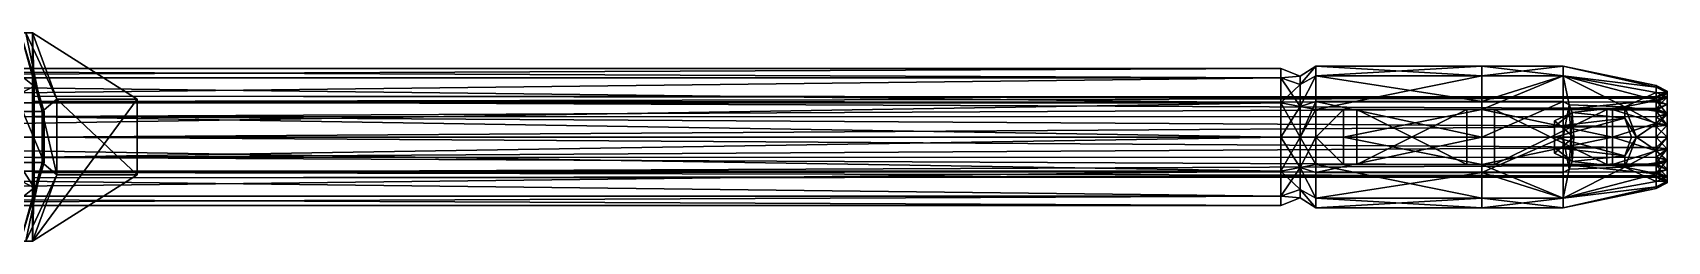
# Model space of a CAD drawing. Extents: x -4.92 to 4.89, y -0.62 to 0.62.
# Drawn here: x 1.803 to 4.893, y -0.197 to 0.197 of the extents above; entities that cross this region are included whole.
import ezdxf

# ---------------------------------------------------------------- set-up
doc = ezdxf.new("R2010")
doc.units = 0

msp = doc.modelspace()

# ---------------------------------------------------------------- linework, layer by layer
for points in [[(1.7138, 0.0479, 0.7336), (1.8054, 0.0958, 0.6146), (1.679, 0.1971, 0.5466)], [(1.679, 0.1971, 0.5466), (1.8054, 0.0958, 0.6146), (1.8025, 0.1971, 0.4084)], [(1.7794, 0.1971, 0.0305), (1.8241, 0.0479, -0.0081), (1.7839, 0.0479, -0.1157)], [(1.8203, 0.0479, 0.163), (1.7794, 0.1971, 0.0305), (1.7899, 0.1971, 0.2109)], [(1.8203, 0.0479, 0.163), (1.8241, 0.0479, -0.0081), (1.7794, 0.1971, 0.0305)], [(1.8025, 0.1971, 0.4084), (1.848, 0.0718, 0.2354), (1.7899, 0.1971, 0.2109)], [(1.848, 0.0718, 0.2354), (1.8203, 0.0479, 0.163), (1.7899, 0.1971, 0.2109)], [(1.8054, 0.0958, 0.6146), (1.8025, -0.1971, 0.4084), (1.8025, 0.1971, 0.4084)], [(1.8025, -0.1971, 0.4084), (2.0002, 0.0718, 0.3201), (1.8025, 0.1971, 0.4084)], [(2.0002, 0.0718, 0.3201), (1.848, 0.0718, 0.2354), (1.8025, 0.1971, 0.4084)], [(0.1865, 0.1292, 0.4612), (4.1621, 0.1119, 0.5258), (4.1621, 0.1292, 0.4612)], [(0.1865, 0.1119, 0.3965), (4.1621, 0.1292, 0.4612), (4.1621, 0.1119, 0.3965)], [(0.1865, 0.1292, 0.4612), (0.1865, 0.1119, 0.5258), (4.1621, 0.1119, 0.5258)], [(0.1865, 0.1119, 0.3965), (0.1865, 0.1292, 0.4612), (4.1621, 0.1292, 0.4612)], [(4.1621, 0.1119, 0.3965), (4.1621, 0.1292, 0.4612), (4.1987, 0.1148, 0.4612)], [(4.1987, 0.1148, 0.4612), (4.1621, 0.1292, 0.4612), (4.1621, 0.1119, 0.5258)], [(4.1987, 0.0994, 0.4038), (4.2283, 0.1337, 0.4612), (4.2283, 0.1158, 0.3943)], [(4.2283, 0.1337, 0.4612), (4.1987, 0.0994, 0.5185), (4.2283, 0.1158, 0.528)], [(4.1987, 0.0994, 0.4038), (4.1987, 0.1148, 0.4612), (4.2283, 0.1337, 0.4612)], [(4.2283, 0.1337, 0.4612), (4.1987, 0.1148, 0.4612), (4.1987, 0.0994, 0.5185)], [(4.2283, 0.1158, 0.528), (4.5419, 0.1337, 0.4612), (4.2283, 0.1337, 0.4612)], [(4.2283, 0.1337, 0.4612), (4.5419, 0.1158, 0.3943), (4.2283, 0.1158, 0.3943)], [(4.2283, 0.1158, 0.528), (4.5419, 0.1158, 0.528), (4.5419, 0.1337, 0.4612)], [(4.2283, 0.1337, 0.4612), (4.5419, 0.1337, 0.4612), (4.5419, 0.1158, 0.3943)], [(4.5419, 0.1337, 0.4612), (4.6958, 0.1158, 0.3943), (4.5419, 0.1158, 0.3943)], [(4.5419, 0.1158, 0.528), (4.6958, 0.1337, 0.4612), (4.5419, 0.1337, 0.4612)], [(4.5419, 0.1337, 0.4612), (4.6958, 0.1337, 0.4612), (4.6958, 0.1158, 0.3943)], [(4.5419, 0.1158, 0.528), (4.6958, 0.1158, 0.528), (4.6958, 0.1337, 0.4612)], [(4.8713, 0.0973, 0.4612), (4.6958, 0.1337, 0.4612), (4.8713, 0.094, 0.4863)], [(4.6958, 0.1337, 0.4612), (4.6958, 0.1158, 0.528), (4.8713, 0.094, 0.4863)], [(4.6958, 0.1337, 0.4612), (4.8713, 0.0973, 0.4612), (4.8713, 0.094, 0.436)], [(4.6958, 0.1158, 0.3943), (4.6958, 0.1337, 0.4612), (4.8713, 0.094, 0.436)], [(0.1865, 0.1119, 0.5258), (4.1621, 0.0646, 0.5731), (4.1621, 0.1119, 0.5258)], [(0.1865, 0.0646, 0.3492), (4.1621, 0.1119, 0.3965), (4.1621, 0.0646, 0.3492)], [(0.1865, 0.1119, 0.5258), (0.1865, 0.0646, 0.5731), (4.1621, 0.0646, 0.5731)], [(0.1865, 0.0646, 0.3492), (0.1865, 0.1119, 0.3965), (4.1621, 0.1119, 0.3965)], [(1.8054, -0.0958, 0.6146), (1.8054, 0.0958, 0.6146), (1.7138, 0.0479, 0.7336)], [(1.8054, 0.0958, 0.6146), (1.8054, -0.0958, 0.6146), (1.8025, -0.1971, 0.4084)], [(4.1621, 0.1119, 0.3965), (4.1987, 0.1148, 0.4612), (4.1987, 0.0994, 0.4038)], [(4.1987, 0.1148, 0.4612), (4.1621, 0.1119, 0.5258), (4.1987, 0.0994, 0.5185)], [(4.1621, 0.1119, 0.5258), (4.1987, 0.0574, 0.5606), (4.1987, 0.0994, 0.5185)], [(4.1621, 0.1119, 0.5258), (4.1621, 0.0646, 0.5731), (4.1987, 0.0574, 0.5606)], [(4.1621, 0.0646, 0.3492), (4.1621, 0.1119, 0.3965), (4.1987, 0.0994, 0.4038)], [(4.1621, 0.0646, 0.3492), (4.1987, 0.0994, 0.4038), (4.1987, 0.0574, 0.3618)], [(4.2283, 0.1158, 0.528), (4.1987, 0.0574, 0.5606), (4.2283, 0.0519, 0.5769)], [(4.1987, 0.0574, 0.3618), (4.2283, 0.1158, 0.3943), (4.2283, 0.0668, 0.3454)], [(4.2283, 0.1158, 0.528), (4.1987, 0.0994, 0.5185), (4.1987, 0.0574, 0.5606)], [(4.1987, 0.0574, 0.3618), (4.1987, 0.0994, 0.4038), (4.2283, 0.1158, 0.3943)], [(4.2283, 0.0519, 0.5769), (4.5419, 0.1158, 0.528), (4.2283, 0.1158, 0.528)], [(4.2283, 0.1158, 0.3943), (4.5419, 0.0668, 0.3454), (4.2283, 0.0668, 0.3454)], [(4.2283, 0.0519, 0.5769), (4.5419, 0.0519, 0.5769), (4.5419, 0.1158, 0.528)], [(4.2283, 0.1158, 0.3943), (4.5419, 0.1158, 0.3943), (4.5419, 0.0668, 0.3454)], [(4.5419, 0.0519, 0.5769), (4.6958, 0.1158, 0.528), (4.5419, 0.1158, 0.528)], [(4.5419, 0.0668, 0.3454), (4.6958, 0.1158, 0.3943), (4.6958, 0.0668, 0.3454)], [(4.5419, 0.0519, 0.5769), (4.6958, 0.0519, 0.5769), (4.6958, 0.1158, 0.528)], [(4.5419, 0.0668, 0.3454), (4.5419, 0.1158, 0.3943), (4.6958, 0.1158, 0.3943)], [(4.6958, 0.0668, 0.3454), (4.6958, 0.1158, 0.3943), (4.7073, 0.061, 0.346)], [(4.8713, 0.0842, 0.4125), (4.6958, 0.1158, 0.3943), (4.8713, 0.094, 0.436)], [(4.8713, 0.0842, 0.5098), (4.6958, 0.1158, 0.528), (4.8713, 0.0694, 0.5293)], [(4.6958, 0.1158, 0.3943), (4.8122, 0.0569, 0.3653), (4.7073, 0.061, 0.346)], [(4.6958, 0.1158, 0.528), (4.8713, 0.0842, 0.5098), (4.8713, 0.094, 0.4863)], [(4.6958, 0.1158, 0.528), (4.6958, 0.0519, 0.5769), (4.8713, 0.0694, 0.5293)], [(4.6958, 0.1158, 0.3943), (4.8713, 0.0842, 0.4125), (4.8122, 0.0569, 0.3653)], [(4.8926, 0.0836, 0.4836), (4.8713, 0.0973, 0.4612), (4.8713, 0.094, 0.4863)], [(4.8926, 0.0866, 0.4612), (4.8713, 0.094, 0.436), (4.8713, 0.0973, 0.4612)], [(4.8926, 0.0836, 0.4836), (4.8926, 0.0866, 0.4612), (4.8713, 0.0973, 0.4612)], [(4.8926, 0.0836, 0.4387), (4.8713, 0.0842, 0.4125), (4.8713, 0.094, 0.436)], [(4.8713, 0.0842, 0.5098), (4.8926, 0.0836, 0.4836), (4.8713, 0.094, 0.4863)], [(4.8926, 0.0866, 0.4612), (4.8926, 0.0836, 0.4387), (4.8713, 0.094, 0.436)], [(0.1865, 0.0646, 0.5731), (4.1621, 0, 0.5904), (4.1621, 0.0646, 0.5731)], [(0.1865, 0, 0.3319), (4.1621, 0.0646, 0.3492), (4.1621, 0, 0.3319)], [(0.1865, 0.0646, 0.5731), (0.1865, 0, 0.5904), (4.1621, 0, 0.5904)], [(0.1865, 0, 0.3319), (0.1865, 0.0646, 0.3492), (4.1621, 0.0646, 0.3492)], [(1.8025, -0.1971, 0.4084), (2.0002, -0.0718, 0.3201), (2.0002, 0.0718, 0.3201)], [(4.8713, 0.0759, 0.4612), (1.8026, 0.0772, 0.4612), (4.8713, 0.0733, 0.4415)], [(4.8713, 0.0733, 0.4808), (1.8026, 0.0772, 0.4612), (4.8713, 0.0759, 0.4612)], [(1.8026, 0.0669, 0.4998), (1.8026, 0.0772, 0.4612), (4.8713, 0.0733, 0.4808)], [(1.8026, 0.0772, 0.4612), (1.8026, 0.0669, 0.4226), (4.8713, 0.0733, 0.4415)], [(4.8713, 0.0657, 0.4991), (1.8026, 0.0669, 0.4998), (4.8713, 0.0733, 0.4808)], [(4.8713, 0.0733, 0.4415), (1.8026, 0.0669, 0.4226), (4.8713, 0.0657, 0.4232)], [(4.8713, 0.0657, 0.4232), (1.8026, 0.0669, 0.4226), (4.8713, 0.0537, 0.4075)], [(1.8026, 0.0669, 0.4226), (1.8026, 0.0386, 0.3943), (4.8713, 0.0537, 0.4075)], [(4.8713, 0.0537, 0.5148), (1.8026, 0.0669, 0.4998), (4.8713, 0.0657, 0.4991)], [(1.8026, 0.0386, 0.528), (1.8026, 0.0669, 0.4998), (4.8713, 0.0537, 0.5148)], [(1.8203, 0.0479, 0.163), (1.848, 0.0718, 0.2354), (1.848, -0.0718, 0.2354)], [(1.848, 0.0718, 0.2354), (2.0002, -0.0718, 0.3201), (1.848, -0.0718, 0.2354)], [(1.848, 0.0718, 0.2354), (2.0002, 0.0718, 0.3201), (2.0002, -0.0718, 0.3201)], [(4.1987, 0, 0.3464), (4.1621, 0.0646, 0.3492), (4.1987, 0.0574, 0.3618)], [(4.1987, 0.0574, 0.5606), (4.1621, 0.0646, 0.5731), (4.1621, 0, 0.5904)], [(4.1987, 0, 0.3464), (4.1621, 0, 0.3319), (4.1621, 0.0646, 0.3492)], [(4.1987, 0, 0.3464), (4.2283, 0.0668, 0.3454), (4.2283, 0, 0.3275)], [(4.1987, 0, 0.3464), (4.1987, 0.0574, 0.3618), (4.2283, 0.0668, 0.3454)], [(4.2283, 0.0668, 0.3454), (4.5419, 0, 0.3275), (4.2283, 0, 0.3275)], [(4.2283, 0.0668, 0.3454), (4.5419, 0.0668, 0.3454), (4.5419, 0, 0.3275)], [(4.5419, 0, 0.3275), (4.6958, 0.0668, 0.3454), (4.6958, 0, 0.3275)], [(4.5419, 0, 0.3275), (4.5419, 0.0668, 0.3454), (4.6958, 0.0668, 0.3454)], [(4.6958, 0.0519, 0.5769), (4.8713, 0.0505, 0.5443), (4.8713, 0.0694, 0.5293)], [(4.7073, 0.061, 0.346), (4.6958, 0, 0.3275), (4.6958, 0.0668, 0.3454)], [(4.8122, 0.0569, 0.3653), (4.8713, 0.0842, 0.4125), (4.8713, 0.0688, 0.3924)], [(4.8713, 0.0486, 0.3769), (4.8122, 0.0569, 0.3653), (4.8713, 0.0688, 0.3924)], [(4.8926, 0.0836, 0.4836), (4.8713, 0.0759, 0.4612), (4.8926, 0.0866, 0.4612)], [(4.8926, 0.0866, 0.4612), (4.8713, 0.0733, 0.4415), (4.8926, 0.0836, 0.4387)], [(4.8926, 0.0866, 0.4612), (4.8713, 0.0759, 0.4612), (4.8713, 0.0733, 0.4415)], [(4.8713, 0.0694, 0.5293), (4.8926, 0.075, 0.5044), (4.8713, 0.0842, 0.5098)], [(4.8926, 0.075, 0.4179), (4.8713, 0.0688, 0.3924), (4.8713, 0.0842, 0.4125)], [(4.8926, 0.0836, 0.4387), (4.8926, 0.075, 0.4179), (4.8713, 0.0842, 0.4125)], [(4.8713, 0.0842, 0.5098), (4.8926, 0.075, 0.5044), (4.8926, 0.0836, 0.4836)], [(4.8926, 0.0836, 0.4387), (4.8713, 0.0657, 0.4232), (4.8926, 0.075, 0.4179)], [(4.8926, 0.075, 0.5044), (4.8713, 0.0733, 0.4808), (4.8926, 0.0836, 0.4836)], [(4.8926, 0.0836, 0.4387), (4.8713, 0.0733, 0.4415), (4.8713, 0.0657, 0.4232)], [(4.8926, 0.0836, 0.4836), (4.8713, 0.0733, 0.4808), (4.8713, 0.0759, 0.4612)], [(4.8926, 0.0615, 0.5221), (4.8713, 0.0657, 0.4991), (4.8926, 0.075, 0.5044)], [(4.8926, 0.075, 0.4179), (4.8713, 0.0537, 0.4075), (4.8926, 0.0612, 0.3999)], [(4.8713, 0.0694, 0.5293), (4.8926, 0.0615, 0.5221), (4.8926, 0.075, 0.5044)], [(4.8926, 0.075, 0.4179), (4.8926, 0.0612, 0.3999), (4.8713, 0.0688, 0.3924)], [(4.8926, 0.075, 0.5044), (4.8713, 0.0657, 0.4991), (4.8713, 0.0733, 0.4808)], [(4.8926, 0.075, 0.4179), (4.8713, 0.0657, 0.4232), (4.8713, 0.0537, 0.4075)], [(4.8713, 0.0505, 0.5443), (4.8926, 0.0615, 0.5221), (4.8713, 0.0694, 0.5293)], [(4.8713, 0.0688, 0.3924), (4.8926, 0.0433, 0.3862), (4.8713, 0.0486, 0.3769)], [(4.8713, 0.0688, 0.3924), (4.8926, 0.0612, 0.3999), (4.8926, 0.0433, 0.3862)], [(4.8926, 0.0615, 0.5221), (4.8713, 0.0537, 0.5148), (4.8713, 0.0657, 0.4991)], [(1.8054, -0.0958, 0.6146), (1.7138, 0.0479, 0.7336), (1.7138, -0.0479, 0.7336)], [(1.7839, 0.0479, -0.1157), (1.8241, -0.0479, -0.0081), (1.7839, -0.0479, -0.1157)], [(1.7839, 0.0479, -0.1157), (1.8241, 0.0479, -0.0081), (1.8241, -0.0479, -0.0081)], [(4.8713, 0.0379, 0.5269), (1.8026, 0.0386, 0.528), (4.8713, 0.0537, 0.5148)], [(4.8713, 0.0537, 0.4075), (1.8026, 0.0386, 0.3943), (4.8713, 0.0379, 0.3954)], [(4.8713, 0.0379, 0.3954), (1.8026, 0.0386, 0.3943), (4.8713, 0.0196, 0.3878)], [(1.8026, 0.0386, 0.3943), (1.8026, 0, 0.3839), (4.8713, 0.0196, 0.3878)], [(4.8713, 0.0196, 0.5345), (1.8026, 0.0386, 0.528), (4.8713, 0.0379, 0.5269)], [(1.8026, 0, 0.5384), (1.8026, 0.0386, 0.528), (4.8713, 0.0196, 0.5345)], [(1.8203, 0.0479, 0.163), (1.848, -0.0718, 0.2354), (1.8203, -0.0479, 0.163)], [(1.8241, 0.0479, -0.0081), (1.8203, -0.0479, 0.163), (1.8241, -0.0479, -0.0081)], [(1.8241, 0.0479, -0.0081), (1.8203, 0.0479, 0.163), (1.8203, -0.0479, 0.163)], [(4.1987, 0.0574, 0.5606), (4.1621, 0, 0.5904), (4.1987, 0, 0.5759)], [(4.2283, 0.0519, 0.5769), (4.1987, 0.0574, 0.5606), (4.1987, 0, 0.5759)], [(4.2283, 0.0519, 0.5769), (4.1987, 0, 0.5759), (4.2283, 0, 0.5948)], [(4.2807, 0.0519, 0.663), (4.2283, 0, 0.5948), (4.2807, 0, 0.6797)], [(4.2807, 0.0519, 0.663), (4.3057, 0.0519, 0.6168), (4.2283, 0.0519, 0.5769)], [(4.2807, 0.0519, 0.663), (4.2283, 0.0519, 0.5769), (4.2283, 0, 0.5948)], [(4.5419, 0.0519, 0.5769), (4.2283, 0.0519, 0.5769), (4.3057, 0.0519, 0.6168)], [(4.5138, 0.0519, 0.6469), (4.2807, 0.0519, 0.663), (4.5419, 0.0519, 0.663)], [(4.2807, 0, 0.6797), (4.5419, 0.0519, 0.663), (4.2807, 0.0519, 0.663)], [(4.2807, 0.0519, 0.663), (4.3057, 0.0519, 0.6469), (4.3057, 0.0519, 0.6168)], [(4.5138, 0.0519, 0.6469), (4.3057, 0.0519, 0.6469), (4.2807, 0.0519, 0.663)], [(4.2807, 0, 0.6797), (4.5419, 0, 0.6797), (4.5419, 0.0519, 0.663)], [(4.5419, 0.0519, 0.5769), (4.3057, 0.0519, 0.6168), (4.5138, 0.0519, 0.6168)], [(4.5138, 0.0519, 0.6168), (4.3057, -0.0519, 0.6168), (4.5138, -0.0519, 0.6168)], [(4.5138, -0.0519, 0.6469), (4.3057, 0.0519, 0.6469), (4.5138, 0.0519, 0.6469)], [(4.3057, -0.0519, 0.6469), (4.3057, 0.0519, 0.6168), (4.3057, 0.0519, 0.6469)], [(4.5138, 0.0519, 0.6168), (4.3057, 0.0519, 0.6168), (4.3057, -0.0519, 0.6168)], [(4.5138, -0.0519, 0.6469), (4.3057, -0.0519, 0.6469), (4.3057, 0.0519, 0.6469)], [(4.3057, -0.0519, 0.6469), (4.3057, -0.0519, 0.6168), (4.3057, 0.0519, 0.6168)], [(4.5419, 0.0519, 0.663), (4.5138, 0.0519, 0.6168), (4.5138, 0.0519, 0.6469)], [(4.5138, 0.0519, 0.6469), (4.5138, -0.0519, 0.6168), (4.5138, -0.0519, 0.6469)], [(4.5419, 0.0519, 0.663), (4.5419, 0.0519, 0.5769), (4.5138, 0.0519, 0.6168)], [(4.5138, 0.0519, 0.6469), (4.5138, 0.0519, 0.6168), (4.5138, -0.0519, 0.6168)], [(4.7892, 0, 0.6797), (4.5419, 0.0519, 0.663), (4.5419, 0, 0.6797)], [(4.5419, 0.0519, 0.663), (4.5658, 0.0519, 0.6168), (4.5419, 0.0519, 0.5769)], [(4.5419, 0.0519, 0.5769), (4.5658, 0.0519, 0.6168), (4.6958, 0.0519, 0.5769)], [(4.7892, 0, 0.6797), (4.7892, 0.0519, 0.663), (4.5419, 0.0519, 0.663)], [(4.5419, 0.0519, 0.663), (4.5658, 0.0519, 0.6496), (4.5658, 0.0519, 0.6168)], [(4.5658, 0.0519, 0.6496), (4.5419, 0.0519, 0.663), (4.7892, 0.0519, 0.663)], [(4.5658, 0.0519, 0.6496), (4.7892, 0.0519, 0.663), (4.778, 0.0519, 0.6496)], [(4.5658, -0.0519, 0.6496), (4.5658, 0.0519, 0.6168), (4.5658, 0.0519, 0.6496)], [(4.5658, 0.0519, 0.6496), (4.778, -0.0519, 0.6496), (4.5658, -0.0519, 0.6496)], [(4.5658, -0.0519, 0.6168), (4.778, 0.0519, 0.6168), (4.5658, 0.0519, 0.6168)], [(4.5658, -0.0519, 0.6496), (4.5658, -0.0519, 0.6168), (4.5658, 0.0519, 0.6168)], [(4.5658, 0.0519, 0.6496), (4.778, 0.0519, 0.6496), (4.778, -0.0519, 0.6496)], [(4.5658, -0.0519, 0.6168), (4.778, -0.0519, 0.6168), (4.778, 0.0519, 0.6168)], [(4.6958, 0.0519, 0.5769), (4.5658, 0.0519, 0.6168), (4.778, 0.0519, 0.6168)], [(4.6791, 0.0201, 0.2518), (4.6791, 0.0308, 0.2717), (4.7125, 0.0461, 0.3098)], [(4.6791, 0.0308, 0.2717), (4.7159, 0, 0.3098), (4.7125, 0.0461, 0.3098)], [(4.8124, 0.0355, 0.32), (4.6791, 0.0201, 0.2518), (4.7125, 0.0461, 0.3098)], [(4.8124, 0.0355, 0.32), (4.6791, 0, 0.2518), (4.6791, 0.0201, 0.2518)], [(4.8124, 0.0355, 0.32), (4.8249, 0, 0.3108), (4.6791, 0, 0.2518)], [(4.7073, 0.061, 0.346), (4.7104, 0, 0.33), (4.6958, 0, 0.3275)], [(4.6958, 0.0519, 0.5769), (4.778, 0.0519, 0.6168), (4.8713, 0.0505, 0.5443)], [(4.7073, 0.061, 0.346), (4.8122, 0.0569, 0.3653), (4.7125, 0.0461, 0.3098)], [(4.7104, 0, 0.33), (4.7073, 0.061, 0.346), (4.7125, 0.0461, 0.3098)], [(4.7104, 0, 0.33), (4.7125, 0.0461, 0.3098), (4.7159, 0, 0.3098)], [(4.7125, 0.0461, 0.3098), (4.8122, 0.0569, 0.3653), (4.8124, 0.0355, 0.32)], [(4.7892, 0.0519, 0.663), (4.778, 0.0519, 0.6168), (4.778, 0.0519, 0.6496)], [(4.778, 0.0519, 0.6496), (4.778, -0.0519, 0.6168), (4.778, -0.0519, 0.6496)], [(4.7892, 0.0519, 0.663), (4.8713, 0.0505, 0.5443), (4.778, 0.0519, 0.6168)], [(4.778, 0.0519, 0.6496), (4.778, 0.0519, 0.6168), (4.778, -0.0519, 0.6168)], [(4.8713, 0.0505, 0.5443), (4.7892, 0.0519, 0.663), (4.8713, 0.0264, 0.5548)], [(4.7892, 0.0519, 0.663), (4.7892, 0, 0.6797), (4.8713, 0.0264, 0.5548)], [(4.8344, 0, 0.3545), (4.8124, 0.0355, 0.32), (4.8122, 0.0569, 0.3653)], [(4.8122, 0.0569, 0.3653), (4.8713, 0.0486, 0.3769), (4.8713, 0.0252, 0.3672)], [(4.8344, 0, 0.3545), (4.8122, 0.0569, 0.3653), (4.8713, 0.0252, 0.3672)], [(4.8344, 0, 0.3545), (4.8249, 0, 0.3108), (4.8124, 0.0355, 0.32)], [(4.8926, 0.0442, 0.5356), (4.8713, 0.0537, 0.5148), (4.8926, 0.0615, 0.5221)], [(4.8713, 0.0505, 0.5443), (4.8926, 0.0442, 0.5356), (4.8926, 0.0615, 0.5221)], [(4.8713, 0.0537, 0.4075), (4.8926, 0.0433, 0.3862), (4.8926, 0.0612, 0.3999)], [(4.8713, 0.0537, 0.4075), (4.8713, 0.0379, 0.3954), (4.8926, 0.0433, 0.3862)], [(4.8926, 0.0442, 0.5356), (4.8713, 0.0379, 0.5269), (4.8713, 0.0537, 0.5148)], [(4.8713, 0.0264, 0.5548), (4.8926, 0.0442, 0.5356), (4.8713, 0.0505, 0.5443)], [(4.8713, 0.0486, 0.3769), (4.8926, 0.0224, 0.3775), (4.8713, 0.0252, 0.3672)], [(4.8713, 0.0486, 0.3769), (4.8926, 0.0433, 0.3862), (4.8926, 0.0224, 0.3775)], [(4.8926, 0.023, 0.5446), (4.8713, 0.0379, 0.5269), (4.8926, 0.0442, 0.5356)], [(4.8713, 0.0264, 0.5548), (4.8926, 0.023, 0.5446), (4.8926, 0.0442, 0.5356)], [(4.8926, 0.0433, 0.3862), (4.8713, 0.0196, 0.3878), (4.8926, 0.0224, 0.3775)], [(4.8926, 0.0433, 0.3862), (4.8713, 0.0379, 0.3954), (4.8713, 0.0196, 0.3878)], [(4.8926, 0.023, 0.5446), (4.8713, 0.0196, 0.5345), (4.8713, 0.0379, 0.5269)], [(4.1621, 0, 0.5904), (0.1865, -0.0646, 0.5731), (4.1621, -0.0646, 0.5731)], [(4.1621, -0.0646, 0.3492), (0.1865, 0, 0.3319), (4.1621, 0, 0.3319)], [(4.1621, 0, 0.5904), (0.1865, 0, 0.5904), (0.1865, -0.0646, 0.5731)], [(4.1621, -0.0646, 0.3492), (0.1865, -0.0646, 0.3492), (0.1865, 0, 0.3319)], [(4.8713, 0, 0.537), (1.8026, 0, 0.5384), (4.8713, 0.0196, 0.5345)], [(4.8713, 0.0196, 0.3878), (1.8026, 0, 0.3839), (4.8713, 0, 0.3853)], [(4.8713, -0.0196, 0.3878), (4.8713, 0, 0.3853), (1.8026, 0, 0.3839)], [(1.8026, -0.0386, 0.3943), (4.8713, -0.0196, 0.3878), (1.8026, 0, 0.3839)], [(4.8713, 0, 0.537), (4.8713, -0.0196, 0.5345), (1.8026, 0, 0.5384)], [(1.8026, 0, 0.5384), (4.8713, -0.0196, 0.5345), (1.8026, -0.0386, 0.528)], [(4.1987, -0.0574, 0.5606), (4.1621, 0, 0.5904), (4.1621, -0.0646, 0.5731)], [(4.1987, 0, 0.3464), (4.1621, -0.0646, 0.3492), (4.1621, 0, 0.3319)], [(4.1987, -0.0574, 0.5606), (4.1987, 0, 0.5759), (4.1621, 0, 0.5904)], [(4.1987, 0, 0.3464), (4.1987, -0.0574, 0.3618), (4.1621, -0.0646, 0.3492)], [(4.2283, -0.0519, 0.5769), (4.1987, 0, 0.5759), (4.1987, -0.0574, 0.5606)], [(4.2283, 0, 0.3275), (4.1987, -0.0574, 0.3618), (4.1987, 0, 0.3464)], [(4.2283, -0.0519, 0.5769), (4.2283, 0, 0.5948), (4.1987, 0, 0.5759)], [(4.2283, 0, 0.3275), (4.2283, -0.0668, 0.3454), (4.1987, -0.0574, 0.3618)], [(4.2807, -0.0519, 0.663), (4.2283, 0, 0.5948), (4.2283, -0.0519, 0.5769)], [(4.5419, 0, 0.3275), (4.2283, -0.0668, 0.3454), (4.2283, 0, 0.3275)], [(4.2807, -0.0519, 0.663), (4.2807, 0, 0.6797), (4.2283, 0, 0.5948)], [(4.5419, 0, 0.3275), (4.5419, -0.0668, 0.3454), (4.2283, -0.0668, 0.3454)], [(4.5419, -0.0519, 0.663), (4.2807, 0, 0.6797), (4.2807, -0.0519, 0.663)], [(4.5419, -0.0519, 0.663), (4.5419, 0, 0.6797), (4.2807, 0, 0.6797)], [(4.6958, 0, 0.3275), (4.5419, -0.0668, 0.3454), (4.5419, 0, 0.3275)], [(4.5419, -0.0519, 0.663), (4.7892, 0, 0.6797), (4.5419, 0, 0.6797)], [(4.6958, 0, 0.3275), (4.6958, -0.0668, 0.3454), (4.5419, -0.0668, 0.3454)], [(4.5419, -0.0519, 0.663), (4.7892, -0.0519, 0.663), (4.7892, 0, 0.6797)], [(4.6791, 0.0308, 0.2717), (4.6791, 0, 0.2717), (4.7159, 0, 0.3098)], [(4.6791, 0, 0.2717), (4.6791, 0.0308, 0.2717), (4.6791, 0.0201, 0.2518)], [(4.6791, 0, 0.2717), (4.6791, 0.0201, 0.2518), (4.6791, 0, 0.2518)], [(4.6791, 0, 0.2518), (4.8124, -0.0355, 0.32), (4.6791, -0.0201, 0.2518)], [(4.7159, 0, 0.3098), (4.6791, -0.0308, 0.2717), (4.7125, -0.0461, 0.3098)], [(4.6791, -0.0201, 0.2518), (4.6791, 0, 0.2717), (4.6791, 0, 0.2518)], [(4.6791, 0, 0.2518), (4.8249, 0, 0.3108), (4.8124, -0.0355, 0.32)], [(4.7159, 0, 0.3098), (4.6791, 0, 0.2717), (4.6791, -0.0308, 0.2717)], [(4.6791, -0.0201, 0.2518), (4.6791, -0.0308, 0.2717), (4.6791, 0, 0.2717)], [(4.6958, 0, 0.3275), (4.7073, -0.061, 0.346), (4.6958, -0.0668, 0.3454)], [(4.6958, 0, 0.3275), (4.7104, 0, 0.33), (4.7073, -0.061, 0.346)], [(4.7125, -0.0461, 0.3098), (4.7073, -0.061, 0.346), (4.7104, 0, 0.33)], [(4.7125, -0.0461, 0.3098), (4.7104, 0, 0.33), (4.7159, 0, 0.3098)], [(4.7892, 0, 0.6797), (4.8713, 0, 0.5584), (4.8713, 0.0264, 0.5548)], [(4.8713, 0, 0.5584), (4.7892, 0, 0.6797), (4.8713, -0.0264, 0.5548)], [(4.7892, 0, 0.6797), (4.7892, -0.0519, 0.663), (4.8713, -0.0264, 0.5548)], [(4.8122, -0.0569, 0.3653), (4.8344, 0, 0.3545), (4.8713, -0.0252, 0.3672)], [(4.8344, 0, 0.3545), (4.8122, -0.0569, 0.3653), (4.8124, -0.0355, 0.32)], [(4.8344, 0, 0.3545), (4.8124, -0.0355, 0.32), (4.8249, 0, 0.3108)], [(4.8713, 0, 0.3639), (4.8344, 0, 0.3545), (4.8713, 0.0252, 0.3672)], [(4.8344, 0, 0.3545), (4.8713, 0, 0.3639), (4.8713, -0.0252, 0.3672)], [(4.8713, 0, 0.5584), (4.8926, 0.023, 0.5446), (4.8713, 0.0264, 0.5548)], [(4.8926, 0.0224, 0.3775), (4.8713, 0, 0.3639), (4.8713, 0.0252, 0.3672)], [(4.8926, 0, 0.5477), (4.8713, 0.0196, 0.5345), (4.8926, 0.023, 0.5446)], [(4.8713, 0, 0.5584), (4.8926, 0, 0.5477), (4.8926, 0.023, 0.5446)], [(4.8926, 0.0224, 0.3775), (4.8713, 0, 0.3853), (4.8926, 0, 0.3746)], [(4.8926, 0.0224, 0.3775), (4.8713, 0.0196, 0.3878), (4.8713, 0, 0.3853)], [(4.8926, 0.0224, 0.3775), (4.8926, 0, 0.3746), (4.8713, 0, 0.3639)], [(4.8926, 0, 0.5477), (4.8713, 0, 0.537), (4.8713, 0.0196, 0.5345)], [(4.8926, 0, 0.3746), (4.8713, -0.0196, 0.3878), (4.8926, -0.0224, 0.3775)], [(4.8713, -0.0252, 0.3672), (4.8926, 0, 0.3746), (4.8926, -0.0224, 0.3775)], [(4.8713, 0, 0.5584), (4.8926, -0.023, 0.5446), (4.8926, 0, 0.5477)], [(4.8926, 0, 0.5477), (4.8713, -0.0196, 0.5345), (4.8713, 0, 0.537)], [(4.8926, 0, 0.3746), (4.8713, 0, 0.3853), (4.8713, -0.0196, 0.3878)], [(4.8713, -0.0252, 0.3672), (4.8713, 0, 0.3639), (4.8926, 0, 0.3746)], [(4.8713, 0, 0.5584), (4.8713, -0.0264, 0.5548), (4.8926, -0.023, 0.5446)], [(4.8926, 0, 0.5477), (4.8926, -0.023, 0.5446), (4.8713, -0.0196, 0.5345)], [(4.8713, -0.0196, 0.5345), (4.8713, -0.0379, 0.5269), (1.8026, -0.0386, 0.528)], [(4.8713, -0.0379, 0.3954), (4.8713, -0.0196, 0.3878), (1.8026, -0.0386, 0.3943)], [(4.6791, -0.0201, 0.2518), (4.8124, -0.0355, 0.32), (4.7125, -0.0461, 0.3098)], [(4.6791, -0.0308, 0.2717), (4.6791, -0.0201, 0.2518), (4.7125, -0.0461, 0.3098)], [(4.7892, -0.0519, 0.663), (4.8713, -0.0505, 0.5443), (4.8713, -0.0264, 0.5548)], [(4.8713, -0.0486, 0.3769), (4.8122, -0.0569, 0.3653), (4.8713, -0.0252, 0.3672)], [(4.8926, -0.023, 0.5446), (4.8713, -0.0379, 0.5269), (4.8713, -0.0196, 0.5345)], [(4.8926, -0.0224, 0.3775), (4.8713, -0.0196, 0.3878), (4.8713, -0.0379, 0.3954)], [(4.8713, -0.0486, 0.3769), (4.8926, -0.0224, 0.3775), (4.8926, -0.0433, 0.3862)], [(4.8926, -0.0224, 0.3775), (4.8713, -0.0379, 0.3954), (4.8926, -0.0433, 0.3862)], [(4.8713, -0.0486, 0.3769), (4.8713, -0.0252, 0.3672), (4.8926, -0.0224, 0.3775)], [(4.8713, -0.0264, 0.5548), (4.8926, -0.0442, 0.5356), (4.8926, -0.023, 0.5446)], [(4.8926, -0.023, 0.5446), (4.8926, -0.0442, 0.5356), (4.8713, -0.0379, 0.5269)], [(4.8713, -0.0264, 0.5548), (4.8713, -0.0505, 0.5443), (4.8926, -0.0442, 0.5356)], [(1.7138, -0.0479, 0.7336), (1.679, -0.1971, 0.5466), (1.8054, -0.0958, 0.6146)], [(1.7794, -0.1971, 0.0305), (1.7839, -0.0479, -0.1157), (1.8241, -0.0479, -0.0081)], [(1.8203, -0.0479, 0.163), (1.7794, -0.1971, 0.0305), (1.8241, -0.0479, -0.0081)], [(1.8203, -0.0479, 0.163), (1.7899, -0.1971, 0.2109), (1.7794, -0.1971, 0.0305)], [(1.848, -0.0718, 0.2354), (1.7899, -0.1971, 0.2109), (1.8203, -0.0479, 0.163)], [(4.8713, -0.0537, 0.4075), (4.8713, -0.0379, 0.3954), (1.8026, -0.0386, 0.3943)], [(4.8713, -0.0379, 0.5269), (4.8713, -0.0537, 0.5148), (1.8026, -0.0386, 0.528)], [(1.8026, -0.0669, 0.4226), (4.8713, -0.0537, 0.4075), (1.8026, -0.0386, 0.3943)], [(1.8026, -0.0386, 0.528), (4.8713, -0.0537, 0.5148), (1.8026, -0.0669, 0.4998)], [(4.8713, -0.0537, 0.5148), (4.8713, -0.0657, 0.4991), (1.8026, -0.0669, 0.4998)], [(4.8713, -0.0657, 0.4232), (4.8713, -0.0537, 0.4075), (1.8026, -0.0669, 0.4226)], [(4.1987, -0.0574, 0.5606), (4.1621, -0.1119, 0.5258), (4.1987, -0.0994, 0.5185)], [(4.1987, -0.0994, 0.4038), (4.1621, -0.0646, 0.3492), (4.1987, -0.0574, 0.3618)], [(4.1987, -0.0574, 0.5606), (4.1621, -0.0646, 0.5731), (4.1621, -0.1119, 0.5258)], [(4.2283, -0.1158, 0.528), (4.2283, -0.0519, 0.5769), (4.1987, -0.0574, 0.5606)], [(4.2283, -0.1158, 0.528), (4.1987, -0.0574, 0.5606), (4.1987, -0.0994, 0.5185)], [(4.2283, -0.1158, 0.3943), (4.1987, -0.0574, 0.3618), (4.2283, -0.0668, 0.3454)], [(4.2283, -0.1158, 0.3943), (4.1987, -0.0994, 0.4038), (4.1987, -0.0574, 0.3618)], [(4.5419, -0.1158, 0.528), (4.2283, -0.0519, 0.5769), (4.2283, -0.1158, 0.528)], [(4.5419, -0.1158, 0.528), (4.5419, -0.0519, 0.5769), (4.2283, -0.0519, 0.5769)], [(4.2807, -0.0519, 0.663), (4.2283, -0.0519, 0.5769), (4.3057, -0.0519, 0.6168)], [(4.3057, -0.0519, 0.6168), (4.2283, -0.0519, 0.5769), (4.5419, -0.0519, 0.5769)], [(4.2807, -0.0519, 0.663), (4.5138, -0.0519, 0.6469), (4.5419, -0.0519, 0.663)], [(4.2807, -0.0519, 0.663), (4.3057, -0.0519, 0.6168), (4.3057, -0.0519, 0.6469)], [(4.2807, -0.0519, 0.663), (4.3057, -0.0519, 0.6469), (4.5138, -0.0519, 0.6469)], [(4.3057, -0.0519, 0.6168), (4.5419, -0.0519, 0.5769), (4.5138, -0.0519, 0.6168)], [(4.5138, -0.0519, 0.6168), (4.5419, -0.0519, 0.663), (4.5138, -0.0519, 0.6469)], [(4.5138, -0.0519, 0.6168), (4.5419, -0.0519, 0.5769), (4.5419, -0.0519, 0.663)], [(4.6958, -0.1158, 0.528), (4.5419, -0.0519, 0.5769), (4.5419, -0.1158, 0.528)], [(4.5419, -0.0519, 0.663), (4.5658, -0.0519, 0.6168), (4.5658, -0.0519, 0.6496)], [(4.5419, -0.0519, 0.5769), (4.6958, -0.0519, 0.5769), (4.5658, -0.0519, 0.6168)], [(4.5658, -0.0519, 0.6496), (4.7892, -0.0519, 0.663), (4.5419, -0.0519, 0.663)], [(4.6958, -0.1158, 0.528), (4.6958, -0.0519, 0.5769), (4.5419, -0.0519, 0.5769)], [(4.5419, -0.0519, 0.663), (4.5419, -0.0519, 0.5769), (4.5658, -0.0519, 0.6168)], [(4.6958, -0.0519, 0.5769), (4.778, -0.0519, 0.6168), (4.5658, -0.0519, 0.6168)], [(4.5658, -0.0519, 0.6496), (4.778, -0.0519, 0.6496), (4.7892, -0.0519, 0.663)], [(4.8713, -0.0505, 0.5443), (4.6958, -0.0519, 0.5769), (4.8713, -0.0694, 0.5293)], [(4.6958, -0.0519, 0.5769), (4.8713, -0.0505, 0.5443), (4.778, -0.0519, 0.6168)], [(4.6958, -0.0519, 0.5769), (4.6958, -0.1158, 0.528), (4.8713, -0.0694, 0.5293)], [(4.8122, -0.0569, 0.3653), (4.6958, -0.1158, 0.3943), (4.7073, -0.061, 0.346)], [(4.8122, -0.0569, 0.3653), (4.8713, -0.0842, 0.4125), (4.6958, -0.1158, 0.3943)], [(4.6958, -0.0668, 0.3454), (4.7073, -0.061, 0.346), (4.6958, -0.1158, 0.3943)], [(4.7073, -0.061, 0.346), (4.7125, -0.0461, 0.3098), (4.8122, -0.0569, 0.3653)], [(4.8122, -0.0569, 0.3653), (4.7125, -0.0461, 0.3098), (4.8124, -0.0355, 0.32)], [(4.778, -0.0519, 0.6168), (4.8713, -0.0505, 0.5443), (4.7892, -0.0519, 0.663)], [(4.778, -0.0519, 0.6168), (4.7892, -0.0519, 0.663), (4.778, -0.0519, 0.6496)], [(4.8122, -0.0569, 0.3653), (4.8713, -0.0486, 0.3769), (4.8713, -0.0688, 0.3924)], [(4.8713, -0.0842, 0.4125), (4.8122, -0.0569, 0.3653), (4.8713, -0.0688, 0.3924)], [(4.8926, -0.0612, 0.3999), (4.8713, -0.0379, 0.3954), (4.8713, -0.0537, 0.4075)], [(4.8926, -0.0442, 0.5356), (4.8713, -0.0537, 0.5148), (4.8713, -0.0379, 0.5269)], [(4.8926, -0.0612, 0.3999), (4.8926, -0.0433, 0.3862), (4.8713, -0.0379, 0.3954)], [(4.8713, -0.0688, 0.3924), (4.8926, -0.0433, 0.3862), (4.8926, -0.0612, 0.3999)], [(4.8713, -0.0688, 0.3924), (4.8713, -0.0486, 0.3769), (4.8926, -0.0433, 0.3862)], [(4.8713, -0.0505, 0.5443), (4.8926, -0.0615, 0.5221), (4.8926, -0.0442, 0.5356)], [(4.8926, -0.0442, 0.5356), (4.8926, -0.0615, 0.5221), (4.8713, -0.0537, 0.5148)], [(4.8713, -0.0505, 0.5443), (4.8713, -0.0694, 0.5293), (4.8926, -0.0615, 0.5221)], [(4.8926, -0.0615, 0.5221), (4.8713, -0.0657, 0.4991), (4.8713, -0.0537, 0.5148)], [(4.8926, -0.075, 0.4179), (4.8713, -0.0537, 0.4075), (4.8713, -0.0657, 0.4232)], [(4.8926, -0.075, 0.4179), (4.8926, -0.0612, 0.3999), (4.8713, -0.0537, 0.4075)], [(4.8713, -0.0688, 0.3924), (4.8926, -0.0612, 0.3999), (4.8926, -0.075, 0.4179)], [(4.8713, -0.0694, 0.5293), (4.8926, -0.075, 0.5044), (4.8926, -0.0615, 0.5221)], [(4.8926, -0.0615, 0.5221), (4.8926, -0.075, 0.5044), (4.8713, -0.0657, 0.4991)], [(4.1621, -0.0646, 0.5731), (0.1865, -0.1119, 0.5258), (4.1621, -0.1119, 0.5258)], [(4.1621, -0.1119, 0.3965), (0.1865, -0.0646, 0.3492), (4.1621, -0.0646, 0.3492)], [(4.1621, -0.0646, 0.5731), (0.1865, -0.0646, 0.5731), (0.1865, -0.1119, 0.5258)], [(4.1621, -0.1119, 0.3965), (0.1865, -0.1119, 0.3965), (0.1865, -0.0646, 0.3492)], [(1.8025, -0.1971, 0.4084), (1.7899, -0.1971, 0.2109), (1.848, -0.0718, 0.2354)], [(2.0002, -0.0718, 0.3201), (1.8025, -0.1971, 0.4084), (1.848, -0.0718, 0.2354)], [(4.8713, -0.0733, 0.4415), (4.8713, -0.0657, 0.4232), (1.8026, -0.0669, 0.4226)], [(4.8713, -0.0657, 0.4991), (4.8713, -0.0733, 0.4808), (1.8026, -0.0669, 0.4998)], [(1.8026, -0.0669, 0.4998), (4.8713, -0.0733, 0.4808), (1.8026, -0.0772, 0.4612)], [(1.8026, -0.0772, 0.4612), (4.8713, -0.0733, 0.4415), (1.8026, -0.0669, 0.4226)], [(4.8713, -0.0733, 0.4808), (4.8713, -0.0759, 0.4612), (1.8026, -0.0772, 0.4612)], [(4.8713, -0.0759, 0.4612), (4.8713, -0.0733, 0.4415), (1.8026, -0.0772, 0.4612)], [(4.1987, -0.0994, 0.4038), (4.1621, -0.1119, 0.3965), (4.1621, -0.0646, 0.3492)], [(4.5419, -0.0668, 0.3454), (4.2283, -0.1158, 0.3943), (4.2283, -0.0668, 0.3454)], [(4.5419, -0.0668, 0.3454), (4.5419, -0.1158, 0.3943), (4.2283, -0.1158, 0.3943)], [(4.5419, -0.0668, 0.3454), (4.6958, -0.1158, 0.3943), (4.5419, -0.1158, 0.3943)], [(4.5419, -0.0668, 0.3454), (4.6958, -0.0668, 0.3454), (4.6958, -0.1158, 0.3943)], [(4.6958, -0.1158, 0.528), (4.8713, -0.0842, 0.5098), (4.8713, -0.0694, 0.5293)], [(4.8713, -0.0842, 0.5098), (4.6958, -0.1158, 0.528), (4.8713, -0.094, 0.4863)], [(4.6958, -0.1158, 0.3943), (4.8713, -0.0842, 0.4125), (4.8713, -0.094, 0.436)], [(4.8926, -0.0836, 0.4387), (4.8713, -0.0657, 0.4232), (4.8713, -0.0733, 0.4415)], [(4.8926, -0.075, 0.5044), (4.8713, -0.0733, 0.4808), (4.8713, -0.0657, 0.4991)], [(4.8926, -0.0836, 0.4387), (4.8926, -0.075, 0.4179), (4.8713, -0.0657, 0.4232)], [(4.8713, -0.0688, 0.3924), (4.8926, -0.075, 0.4179), (4.8713, -0.0842, 0.4125)], [(4.8713, -0.0694, 0.5293), (4.8713, -0.0842, 0.5098), (4.8926, -0.075, 0.5044)], [(4.8926, -0.0836, 0.4836), (4.8713, -0.0759, 0.4612), (4.8713, -0.0733, 0.4808)], [(4.8926, -0.0866, 0.4612), (4.8713, -0.0733, 0.4415), (4.8713, -0.0759, 0.4612)], [(4.8926, -0.075, 0.5044), (4.8926, -0.0836, 0.4836), (4.8713, -0.0733, 0.4808)], [(4.8926, -0.0866, 0.4612), (4.8926, -0.0836, 0.4387), (4.8713, -0.0733, 0.4415)], [(4.8713, -0.0842, 0.5098), (4.8926, -0.0836, 0.4836), (4.8926, -0.075, 0.5044)], [(4.8713, -0.0842, 0.4125), (4.8926, -0.075, 0.4179), (4.8926, -0.0836, 0.4387)], [(4.8926, -0.0836, 0.4836), (4.8926, -0.0866, 0.4612), (4.8713, -0.0759, 0.4612)], [(4.8713, -0.0842, 0.4125), (4.8926, -0.0836, 0.4387), (4.8713, -0.094, 0.436)], [(4.8713, -0.094, 0.4863), (4.8926, -0.0866, 0.4612), (4.8926, -0.0836, 0.4836)], [(4.8713, -0.0842, 0.5098), (4.8713, -0.094, 0.4863), (4.8926, -0.0836, 0.4836)], [(4.8713, -0.094, 0.436), (4.8926, -0.0836, 0.4387), (4.8926, -0.0866, 0.4612)], [(4.8713, -0.094, 0.436), (4.8926, -0.0866, 0.4612), (4.8713, -0.0973, 0.4612)], [(4.8713, -0.094, 0.4863), (4.8713, -0.0973, 0.4612), (4.8926, -0.0866, 0.4612)], [(4.1621, -0.1119, 0.5258), (0.1865, -0.1292, 0.4612), (4.1621, -0.1292, 0.4612)], [(4.1621, -0.1292, 0.4612), (0.1865, -0.1119, 0.3965), (4.1621, -0.1119, 0.3965)], [(4.1621, -0.1119, 0.5258), (0.1865, -0.1119, 0.5258), (0.1865, -0.1292, 0.4612)], [(4.1621, -0.1292, 0.4612), (0.1865, -0.1292, 0.4612), (0.1865, -0.1119, 0.3965)], [(1.679, -0.1971, 0.5466), (1.8025, -0.1971, 0.4084), (1.8054, -0.0958, 0.6146)], [(4.1987, -0.1148, 0.4612), (4.1621, -0.1119, 0.3965), (4.1987, -0.0994, 0.4038)], [(4.1987, -0.1148, 0.4612), (4.1987, -0.0994, 0.5185), (4.1621, -0.1119, 0.5258)], [(4.1987, -0.1148, 0.4612), (4.1621, -0.1119, 0.5258), (4.1621, -0.1292, 0.4612)], [(4.1987, -0.1148, 0.4612), (4.1621, -0.1292, 0.4612), (4.1621, -0.1119, 0.3965)], [(4.2283, -0.1337, 0.4612), (4.1987, -0.0994, 0.4038), (4.2283, -0.1158, 0.3943)], [(4.2283, -0.1337, 0.4612), (4.1987, -0.0994, 0.5185), (4.1987, -0.1148, 0.4612)], [(4.2283, -0.1337, 0.4612), (4.1987, -0.1148, 0.4612), (4.1987, -0.0994, 0.4038)], [(4.2283, -0.1337, 0.4612), (4.2283, -0.1158, 0.528), (4.1987, -0.0994, 0.5185)], [(4.5419, -0.1337, 0.4612), (4.2283, -0.1158, 0.528), (4.2283, -0.1337, 0.4612)], [(4.5419, -0.1158, 0.3943), (4.2283, -0.1337, 0.4612), (4.2283, -0.1158, 0.3943)], [(4.5419, -0.1337, 0.4612), (4.5419, -0.1158, 0.528), (4.2283, -0.1158, 0.528)], [(4.5419, -0.1158, 0.3943), (4.5419, -0.1337, 0.4612), (4.2283, -0.1337, 0.4612)], [(4.6958, -0.1158, 0.3943), (4.5419, -0.1337, 0.4612), (4.5419, -0.1158, 0.3943)], [(4.6958, -0.1337, 0.4612), (4.5419, -0.1158, 0.528), (4.5419, -0.1337, 0.4612)], [(4.6958, -0.1158, 0.3943), (4.6958, -0.1337, 0.4612), (4.5419, -0.1337, 0.4612)], [(4.6958, -0.1337, 0.4612), (4.6958, -0.1158, 0.528), (4.5419, -0.1158, 0.528)], [(4.8713, -0.0973, 0.4612), (4.6958, -0.1337, 0.4612), (4.8713, -0.094, 0.436)], [(4.6958, -0.1337, 0.4612), (4.8713, -0.0973, 0.4612), (4.8713, -0.094, 0.4863)], [(4.6958, -0.1158, 0.528), (4.6958, -0.1337, 0.4612), (4.8713, -0.094, 0.4863)], [(4.6958, -0.1337, 0.4612), (4.6958, -0.1158, 0.3943), (4.8713, -0.094, 0.436)]]:
    msp.add_3dface(points)

doc.saveas('drawing.dxf')
